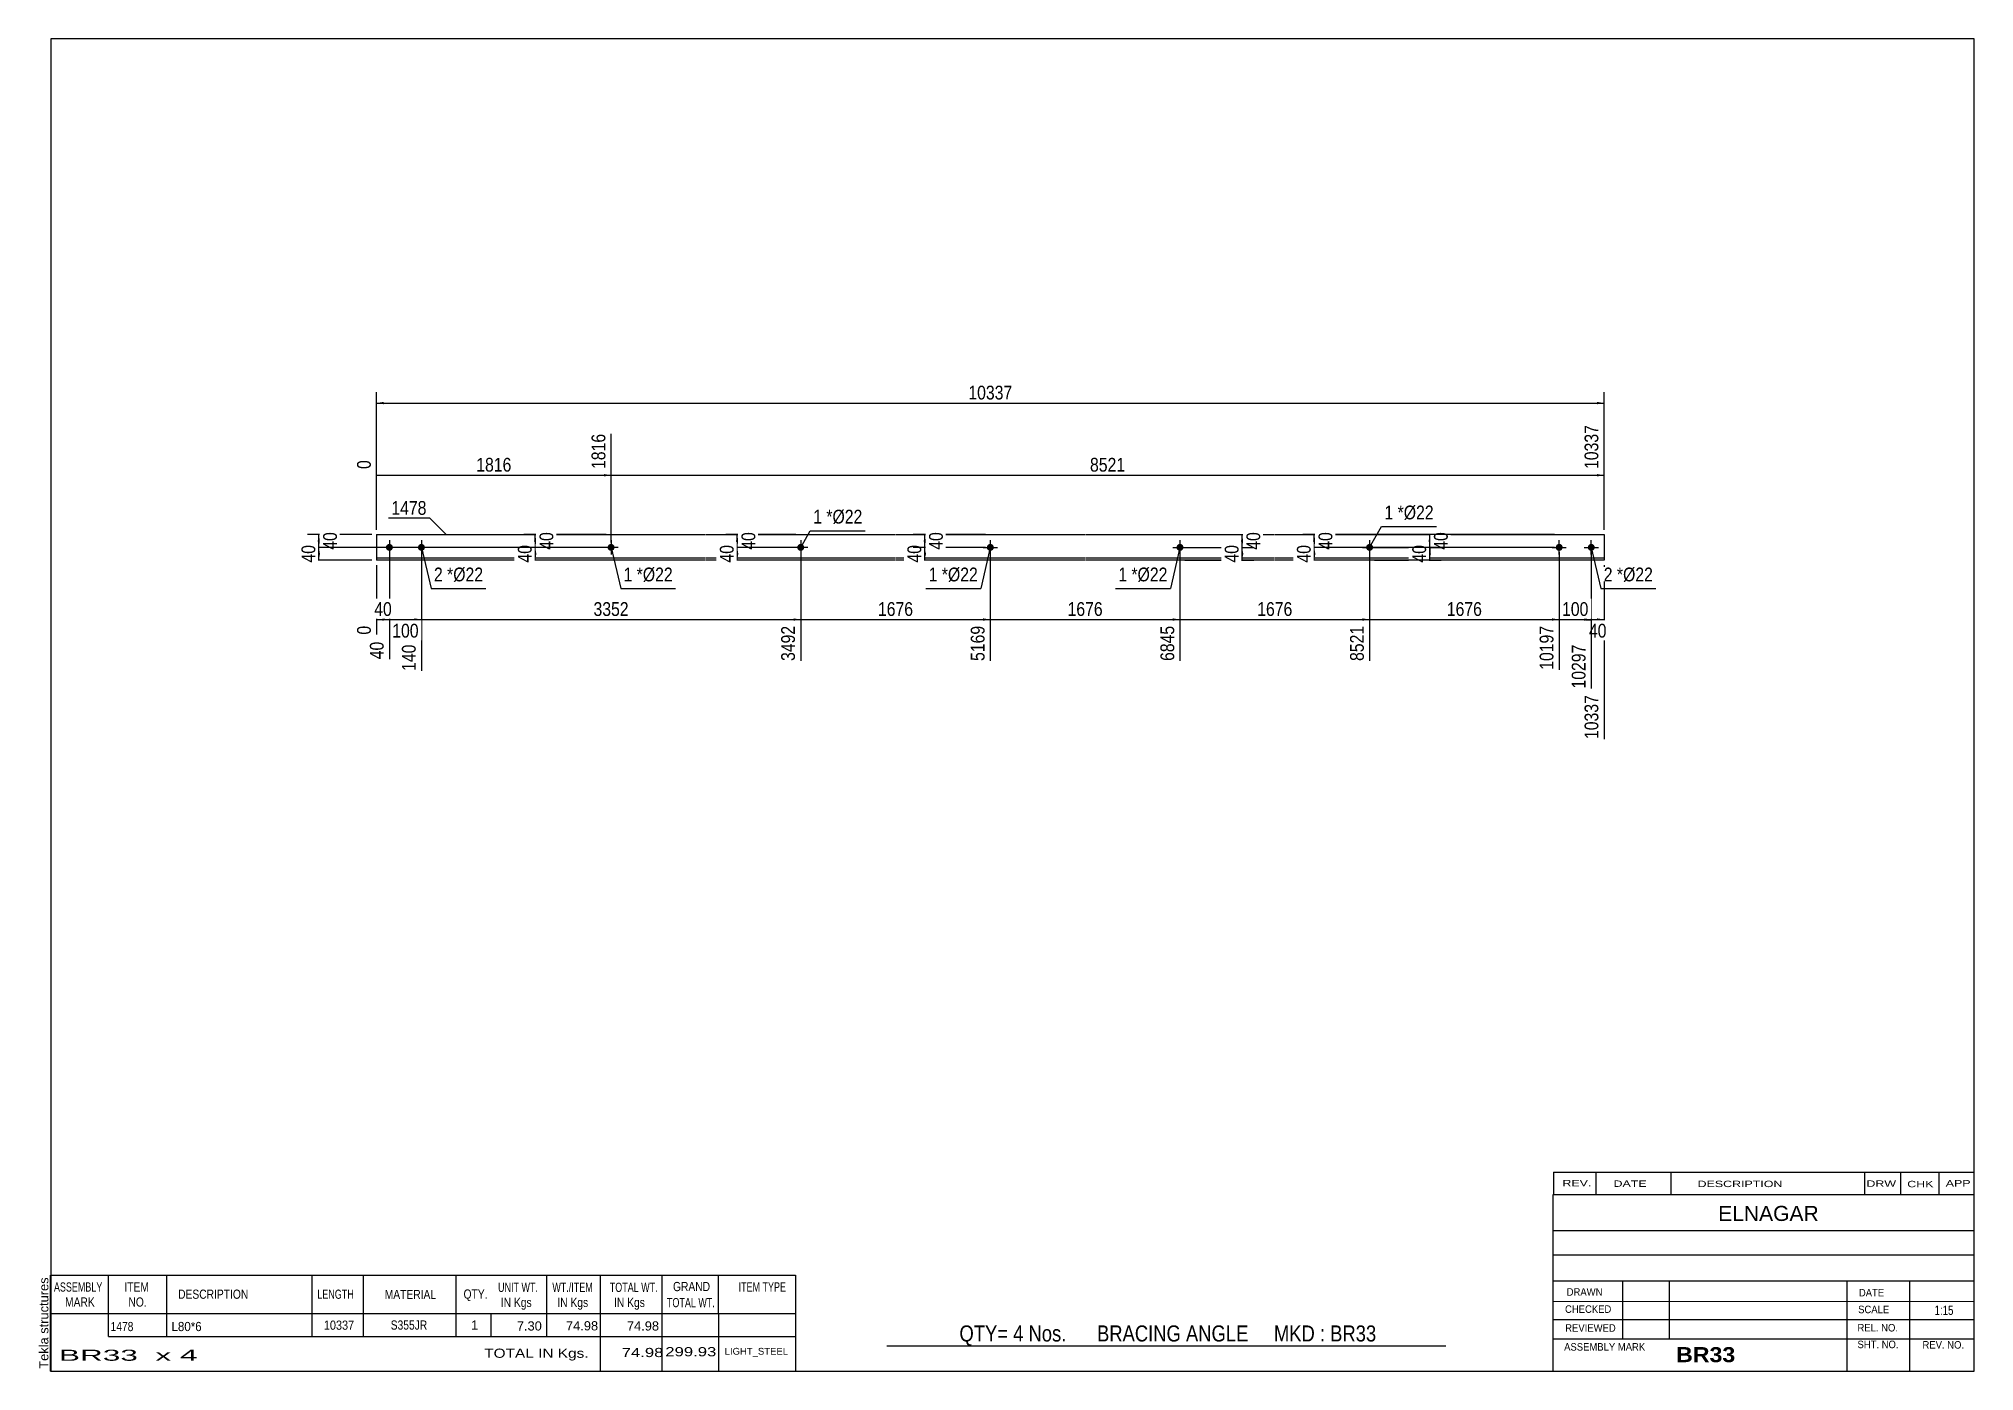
# Model space of a CAD drawing. Header units: millimetres. Extents: x -70 to 332, y -171 to 106.
import ezdxf

# ---------------------------------------------------------------- set-up
doc = ezdxf.new("R2010")
doc.units = ezdxf.units.MM
doc.styles.add('Arial', font='ARIAL.TTF', dxfattribs={"height": 0.2})
doc.styles.add('Arial Bold', font='ARIALBD.TTF', dxfattribs={"height": 0.2})
doc.styles.add('Arial Narrow', font='ARIALN.TTF', dxfattribs={"height": 0.2})

# ---------------------------------------------------------------- blocks, each defined once
blk = doc.blocks.new('Unknown-629094028-1901')
at = {"color": 5, "linetype": 'Continuous'}
for p, q in [((332.25, 105.75), (-67.75, 105.75)), ((-67.75, 105.75), (-67.75, -171.25)), ((332.25, -171.25), (332.25, 105.75)), ((-67.75, -171.25), (332.25, -171.25))]:
    blk.add_line(p, q, dxfattribs=at)
at = {"color": 174, "linetype": 'Continuous', "style": 'Arial'}
blk.add_text('Tekla structures', height=1.9102, rotation=90, dxfattribs=at).set_placement((-68.25, -170.75))
blk = doc.blocks.new('Bolt-629094028-1280 - 1228')
at = {"linetype": 'Continuous'}
blk.add_hatch(color=3, dxfattribs=at).paths.add_polyline_path([(167.07, 0.73, -1), (167.07, -0.73, -1)])
at = {"color": 3, "linetype": 'Continuous'}
for p, q in [((165.6, 0), (168.53, 0)), ((167.07, 1.47), (167.07, -1.47))]:
    blk.add_line(p, q, dxfattribs=at)
blk = doc.blocks.new('Bolt-629094028-1279 - 1228')
at = {"linetype": 'Continuous'}
blk.add_hatch(color=3, dxfattribs=at).paths.add_polyline_path([(206.5, 0.73, -1), (206.5, -0.73, -1)])
at = {"color": 3, "linetype": 'Continuous'}
for p, q in [((205.03, 0), (207.97, 0)), ((206.5, 1.47), (206.5, -1.47))]:
    blk.add_line(p, q, dxfattribs=at)
blk = doc.blocks.new('Part-629094028-1275 - 1228')
at = {"color": 2, "linetype": 'Continuous'}
for p, q in [((0, 2.67), (0, -2.67)), ((0, 2.67), (29, 2.67)), ((29.1, 2.67), (68.43, 2.67)), ((68.53, 2.67), (107.87, 2.67)), ((107.97, 2.67), (147.3, 2.67)), ((147.4, 2.67), (186.73, 2.67)), ((186.83, 2.67), (226.17, 2.67)), ((226.27, 2.67), (255.27, 2.67)), ((255.27, 2.67), (255.27, -2.67)), ((29, -2.27), (0, -2.27)), ((29, -2.67), (0, -2.67)), ((68.43, -2.27), (29.1, -2.27)), ((68.43, -2.67), (29.1, -2.67)), ((107.87, -2.27), (68.53, -2.27)), ((107.87, -2.67), (68.53, -2.67)), ((147.3, -2.27), (107.97, -2.27)), ((147.3, -2.67), (107.97, -2.67)), ((186.73, -2.27), (147.4, -2.27)), ((186.73, -2.67), (147.4, -2.67)), ((226.17, -2.27), (186.83, -2.27)), ((226.17, -2.67), (186.83, -2.67)), ((255.27, -2.27), (226.27, -2.27)), ((255.27, -2.67), (226.27, -2.67))]:
    blk.add_line(p, q, dxfattribs=at)
blk = doc.blocks.new('Bolt-629094028-1276 - 1228')
at = {"linetype": 'Continuous'}
for points in [[(2.67, -0.73, -1), (2.67, 0.73, -1)], [(9.33, -0.73, -1), (9.33, 0.73, -1)]]:
    blk.add_hatch(color=3, dxfattribs=at).paths.add_polyline_path(points)
at = {"color": 3, "linetype": 'Continuous'}
for p, q in [((4.13, 0), (1.2, 0)), ((2.67, 1.47), (2.67, -1.47)), ((10.8, 0), (7.87, 0)), ((9.33, 1.47), (9.33, -1.47))]:
    blk.add_line(p, q, dxfattribs=at)
blk = doc.blocks.new('Bolt-629094028-1277 - 1228')
at = {"linetype": 'Continuous'}
for points in [[(245.93, 0.73, -1), (245.93, -0.73, -1)], [(252.6, 0.73, -1), (252.6, -0.73, -1)]]:
    blk.add_hatch(color=3, dxfattribs=at).paths.add_polyline_path(points)
at = {"color": 3, "linetype": 'Continuous'}
for p, q in [((244.47, 0), (247.4, 0)), ((245.93, -1.47), (245.93, 1.47)), ((251.13, 0), (254.07, 0)), ((252.6, -1.47), (252.6, 1.47))]:
    blk.add_line(p, q, dxfattribs=at)
blk = doc.blocks.new('Bolt-629094028-1278 - 1228')
at = {"linetype": 'Continuous'}
blk.add_hatch(color=3, dxfattribs=at).paths.add_polyline_path([(127.63, 0.73, -1), (127.63, -0.73, -1)])
at = {"color": 3, "linetype": 'Continuous'}
for p, q in [((126.17, 0), (129.1, 0)), ((127.63, 1.47), (127.63, -1.47))]:
    blk.add_line(p, q, dxfattribs=at)
blk = doc.blocks.new('Bolt-629094028-1281 - 1228')
at = {"linetype": 'Continuous'}
blk.add_hatch(color=3, dxfattribs=at).paths.add_polyline_path([(88.2, -0.73, -1), (88.2, 0.73, -1)])
at = {"color": 3, "linetype": 'Continuous'}
for p, q in [((89.67, 0), (86.73, 0)), ((88.2, 1.47), (88.2, -1.47))]:
    blk.add_line(p, q, dxfattribs=at)
blk = doc.blocks.new('Bolt-629094028-1282 - 1228')
at = {"linetype": 'Continuous'}
blk.add_hatch(color=3, dxfattribs=at).paths.add_polyline_path([(48.77, -0.73, -1), (48.77, 0.73, -1)])
at = {"color": 3, "linetype": 'Continuous'}
for p, q in [((50.23, 0), (47.3, 0)), ((48.77, 1.47), (48.77, -1.47))]:
    blk.add_line(p, q, dxfattribs=at)
blk = doc.blocks.new('StraightDimension-629094028-1349 - 1228')
at = {"linetype": 'Continuous'}
for points in [[(74.75, 1.17), (75, 2.67), (75.25, 1.17)], [(75.25, 1.5), (75, 0), (74.75, 1.5)]]:
    blk.add_hatch(color=7, dxfattribs=at).paths.add_polyline_path(points)
at = {"color": 7, "linetype": 'Continuous'}
for p, q in [((87.2, 2.67), (72.6, 2.67)), ((87.2, 0), (72.6, 0)), ((75, 0), (75, 2.67))]:
    blk.add_line(p, q, dxfattribs=at)
at = {"color": 0}
blk.add_wipeout([(79.35, 3.76), (75.15, 3.76), (75.15, -1.09), (79.35, -1.09)], dxfattribs=at)
at = {"color": 3, "style": 'Arial Narrow'}
blk.add_text('40', height=2.863, rotation=90.0002, dxfattribs=at).set_placement((78.75, -0.49))
blk = doc.blocks.new('StraightDimension-629094028-1350 - 1228')
at = {"linetype": 'Continuous'}
for points in [[(74.75, -1.5), (75, 0), (75.25, -1.5)], [(75.25, -1.17), (75, -2.67), (74.75, -1.17)]]:
    blk.add_hatch(color=7, dxfattribs=at).paths.add_polyline_path(points)
at = {"color": 7, "linetype": 'Continuous'}
for p, q in [((87.2, 0), (72.75, 0)), ((75, -2.67), (75, 0)), ((87.2, -2.67), (72.75, -2.67))]:
    blk.add_line(p, q, dxfattribs=at)
at = {"color": 0}
blk.add_wipeout([(74.85, 1.09), (70.65, 1.09), (70.65, -3.76), (74.85, -3.76)], dxfattribs=at)
at = {"color": 3, "style": 'Arial Narrow'}
blk.add_text('40', height=2.863, rotation=90.0002, dxfattribs=at).set_placement((74.25, -3.16))
blk = doc.blocks.new('StraightDimension-629094028-1341 - 1228')
at = {"linetype": 'Continuous'}
for points in [[(32.75, 1.17), (33, 2.67), (33.25, 1.17)], [(33.25, 1.5), (33, 0), (32.75, 1.5)]]:
    blk.add_hatch(color=7, dxfattribs=at).paths.add_polyline_path(points)
at = {"color": 7, "linetype": 'Continuous'}
for p, q in [((47.77, 2.67), (30.6, 2.67)), ((47.77, 0), (30.6, 0)), ((33, 0), (33, 2.67))]:
    blk.add_line(p, q, dxfattribs=at)
at = {"color": 0}
blk.add_wipeout([(37.35, 3.76), (33.15, 3.76), (33.15, -1.09), (37.35, -1.09)], dxfattribs=at)
at = {"color": 3, "style": 'Arial Narrow'}
blk.add_text('40', height=2.863, rotation=90.0002, dxfattribs=at).set_placement((36.75, -0.49))
blk = doc.blocks.new('StraightDimension-629094028-1342 - 1228')
at = {"linetype": 'Continuous'}
for points in [[(32.75, -1.5), (33, 0), (33.25, -1.5)], [(33.25, -1.17), (33, -2.67), (32.75, -1.17)]]:
    blk.add_hatch(color=7, dxfattribs=at).paths.add_polyline_path(points)
at = {"color": 7, "linetype": 'Continuous'}
for p, q in [((47.77, 0), (30.75, 0)), ((33, -2.67), (33, 0)), ((47.77, -2.67), (30.75, -2.67))]:
    blk.add_line(p, q, dxfattribs=at)
at = {"color": 0}
blk.add_wipeout([(32.85, 1.09), (28.65, 1.09), (28.65, -3.76), (32.85, -3.76)], dxfattribs=at)
at = {"color": 3, "style": 'Arial Narrow'}
blk.add_text('40', height=2.863, rotation=90.0002, dxfattribs=at).set_placement((32.25, -3.16))
blk = doc.blocks.new('StraightDimension-629094028-1358 - 1228')
at = {"linetype": 'Continuous'}
for points in [[(113.75, -1.5), (114, 0), (114.25, -1.5)], [(114.25, -1.17), (114, -2.67), (113.75, -1.17)]]:
    blk.add_hatch(color=7, dxfattribs=at).paths.add_polyline_path(points)
at = {"color": 7, "linetype": 'Continuous'}
for p, q in [((126.63, 0), (111.75, 0)), ((114, -2.67), (114, 0)), ((126.63, -2.67), (111.75, -2.67))]:
    blk.add_line(p, q, dxfattribs=at)
at = {"color": 0}
blk.add_wipeout([(113.85, 1.09), (109.65, 1.09), (109.65, -3.76), (113.85, -3.76)], dxfattribs=at)
at = {"color": 3, "style": 'Arial Narrow'}
blk.add_text('40', height=2.863, rotation=90.0002, dxfattribs=at).set_placement((113.25, -3.16))
blk = doc.blocks.new('StraightDimension-629094028-1294 - 1228')
at = {"linetype": 'Continuous'}
blk.add_hatch(color=7, dxfattribs=at).paths.add_polyline_path([(253.77, -14.75), (255.27, -15), (253.77, -15.25)])
at = {"color": 7, "linetype": 'Continuous'}
for p, q in [((252.6, -1), (252.6, -29.34)), ((255.27, -3.67), (255.27, -39.84)), ((252.6, -15), (255.27, -15))]:
    blk.add_line(p, q, dxfattribs=at)
at = {"color": 0}
blk.add_wipeout([(256.36, -19.35), (256.36, -15.15), (251.51, -15.15), (251.51, -19.35)], dxfattribs=at)
at = {"color": 0, "linetype": 'Continuous'}
blk.add_wipeout([(254.67, -30.1), (250.47, -30.1), (250.47, -40.44), (254.67, -40.44)], dxfattribs=at)
at = {"color": 3, "style": 'Arial Narrow'}
blk.add_text('40', height=2.863, dxfattribs=at).set_placement((252.11, -18.75))
at = {"color": 3, "linetype": 'Continuous', "style": 'Arial Narrow'}
blk.add_text('10337', height=2.863, rotation=90.0002, dxfattribs=at).set_placement((254.07, -39.84))
blk = doc.blocks.new('StraightDimension-629094028-1295 - 1228')
at = {"linetype": 'Continuous'}
blk.add_hatch(color=7, dxfattribs=at).paths.add_polyline_path([(251.1, -14.75), (252.6, -15), (251.1, -15.25)])
at = {"color": 7, "linetype": 'Continuous'}
for p, q in [((245.93, -1), (245.93, -25.44)), ((252.6, -1), (252.6, -29.34)), ((245.93, -15), (252.6, -15))]:
    blk.add_line(p, q, dxfattribs=at)
at = {"color": 0}
blk.add_wipeout([(252.61, -14.85), (252.61, -10.65), (245.92, -10.65), (245.92, -14.85)], dxfattribs=at)
at = {"color": 0, "linetype": 'Continuous'}
blk.add_wipeout([(252, -19.6), (247.8, -19.6), (247.8, -29.94), (252, -29.94)], dxfattribs=at)
at = {"color": 3, "style": 'Arial Narrow'}
blk.add_text('100', height=2.863, dxfattribs=at).set_placement((246.52, -14.25))
at = {"color": 3, "linetype": 'Continuous', "style": 'Arial Narrow'}
blk.add_text('10297', height=2.863, rotation=90.0002, dxfattribs=at).set_placement((251.4, -29.34))
blk = doc.blocks.new('StraightDimension-629094028-1296 - 1228')
at = {"linetype": 'Continuous'}
blk.add_hatch(color=7, dxfattribs=at).paths.add_polyline_path([(244.43, -14.75), (245.93, -15), (244.43, -15.25)])
at = {"color": 7, "linetype": 'Continuous'}
for p, q in [((206.5, -1), (206.5, -23.61)), ((245.93, -1), (245.93, -25.44)), ((206.5, -15), (245.93, -15))]:
    blk.add_line(p, q, dxfattribs=at)
at = {"color": 0}
blk.add_wipeout([(230.47, -14.85), (230.47, -10.65), (221.96, -10.65), (221.96, -14.85)], dxfattribs=at)
at = {"color": 0, "linetype": 'Continuous'}
blk.add_wipeout([(245.33, -15.7), (241.13, -15.7), (241.13, -26.04), (245.33, -26.04)], dxfattribs=at)
at = {"color": 3, "style": 'Arial Narrow'}
blk.add_text('1676', height=2.863, dxfattribs=at).set_placement((222.56, -14.25))
at = {"color": 3, "linetype": 'Continuous', "style": 'Arial Narrow'}
blk.add_text('10197', height=2.863, rotation=90.0002, dxfattribs=at).set_placement((244.73, -25.44))
blk = doc.blocks.new('StraightDimension-629094028-1297 - 1228')
at = {"linetype": 'Continuous'}
blk.add_hatch(color=7, dxfattribs=at).paths.add_polyline_path([(205, -14.75), (206.5, -15), (205, -15.25)])
at = {"color": 7, "linetype": 'Continuous'}
for p, q in [((167.07, -1), (167.07, -23.61)), ((206.5, -1), (206.5, -23.61)), ((167.07, -15), (206.5, -15))]:
    blk.add_line(p, q, dxfattribs=at)
at = {"color": 0}
blk.add_wipeout([(191.04, -14.85), (191.04, -10.65), (182.53, -10.65), (182.53, -14.85)], dxfattribs=at)
at = {"color": 0, "linetype": 'Continuous'}
blk.add_wipeout([(205.9, -15.7), (201.7, -15.7), (201.7, -24.21), (205.9, -24.21)], dxfattribs=at)
at = {"color": 3, "style": 'Arial Narrow'}
blk.add_text('1676', height=2.863, dxfattribs=at).set_placement((183.13, -14.25))
at = {"color": 3, "linetype": 'Continuous', "style": 'Arial Narrow'}
blk.add_text('8521', height=2.863, rotation=90.0002, dxfattribs=at).set_placement((205.3, -23.61))
blk = doc.blocks.new('StraightDimension-629094028-1298 - 1228')
at = {"linetype": 'Continuous'}
blk.add_hatch(color=7, dxfattribs=at).paths.add_polyline_path([(165.57, -14.75), (167.07, -15), (165.57, -15.25)])
at = {"color": 7, "linetype": 'Continuous'}
for p, q in [((127.63, -1), (127.63, -23.61)), ((167.07, -1), (167.07, -23.61)), ((127.63, -15), (167.07, -15))]:
    blk.add_line(p, q, dxfattribs=at)
at = {"color": 0}
blk.add_wipeout([(151.61, -14.85), (151.61, -10.65), (143.09, -10.65), (143.09, -14.85)], dxfattribs=at)
at = {"color": 0, "linetype": 'Continuous'}
blk.add_wipeout([(166.47, -15.7), (162.27, -15.7), (162.27, -24.21), (166.47, -24.21)], dxfattribs=at)
at = {"color": 3, "style": 'Arial Narrow'}
blk.add_text('1676', height=2.863, dxfattribs=at).set_placement((143.69, -14.25))
at = {"color": 3, "linetype": 'Continuous', "style": 'Arial Narrow'}
blk.add_text('6845', height=2.863, rotation=90.0002, dxfattribs=at).set_placement((165.87, -23.61))
blk = doc.blocks.new('StraightDimension-629094028-1299 - 1228')
at = {"linetype": 'Continuous'}
blk.add_hatch(color=7, dxfattribs=at).paths.add_polyline_path([(126.13, -14.75), (127.63, -15), (126.13, -15.25)])
at = {"color": 7, "linetype": 'Continuous'}
for p, q in [((88.2, -1), (88.2, -23.61)), ((127.63, -1), (127.63, -23.61)), ((88.2, -15), (127.63, -15))]:
    blk.add_line(p, q, dxfattribs=at)
at = {"color": 0}
blk.add_wipeout([(112.17, -14.85), (112.17, -10.65), (103.66, -10.65), (103.66, -14.85)], dxfattribs=at)
at = {"color": 0, "linetype": 'Continuous'}
blk.add_wipeout([(127.03, -15.7), (122.83, -15.7), (122.83, -24.21), (127.03, -24.21)], dxfattribs=at)
at = {"color": 3, "style": 'Arial Narrow'}
blk.add_text('1676', height=2.863, dxfattribs=at).set_placement((104.26, -14.25))
at = {"color": 3, "linetype": 'Continuous', "style": 'Arial Narrow'}
blk.add_text('5169', height=2.863, rotation=90.0002, dxfattribs=at).set_placement((126.43, -23.61))
blk = doc.blocks.new('StraightDimension-629094028-1300 - 1228')
at = {"linetype": 'Continuous'}
blk.add_hatch(color=7, dxfattribs=at).paths.add_polyline_path([(86.7, -14.75), (88.2, -15), (86.7, -15.25)])
at = {"color": 7, "linetype": 'Continuous'}
for p, q in [((9.33, -1), (9.33, -25.68)), ((88.2, -1), (88.2, -23.61)), ((9.33, -15), (88.2, -15))]:
    blk.add_line(p, q, dxfattribs=at)
at = {"color": 0}
blk.add_wipeout([(53.02, -14.85), (53.02, -10.65), (44.51, -10.65), (44.51, -14.85)], dxfattribs=at)
at = {"color": 0, "linetype": 'Continuous'}
blk.add_wipeout([(87.6, -15.7), (83.4, -15.7), (83.4, -24.21), (87.6, -24.21)], dxfattribs=at)
at = {"color": 3, "style": 'Arial Narrow'}
blk.add_text('3352', height=2.863, dxfattribs=at).set_placement((45.11, -14.25))
at = {"color": 3, "linetype": 'Continuous', "style": 'Arial Narrow'}
blk.add_text('3492', height=2.863, rotation=90.0002, dxfattribs=at).set_placement((87, -23.61))
blk = doc.blocks.new('StraightDimension-629094028-1365 - 1228')
at = {"linetype": 'Continuous'}
for points in [[(179.75, 1.17), (180, 2.67), (180.25, 1.17)], [(180.25, 1.5), (180, 0), (179.75, 1.5)]]:
    blk.add_hatch(color=7, dxfattribs=at).paths.add_polyline_path(points)
at = {"color": 7, "linetype": 'Continuous'}
for p, q in [((168.07, 2.67), (182.25, 2.67)), ((168.07, 0), (182.25, 0)), ((180, 0), (180, 2.67))]:
    blk.add_line(p, q, dxfattribs=at)
at = {"color": 0}
blk.add_wipeout([(184.35, 3.76), (180.15, 3.76), (180.15, -1.09), (184.35, -1.09)], dxfattribs=at)
at = {"color": 3, "style": 'Arial Narrow'}
blk.add_text('40', height=2.863, rotation=90.0002, dxfattribs=at).set_placement((183.75, -0.49))
blk = doc.blocks.new('StraightDimension-629094028-1301 - 1228')
at = {"linetype": 'Continuous'}
blk.add_hatch(color=7, dxfattribs=at).paths.add_polyline_path([(7.83, -14.75), (9.33, -15), (7.83, -15.25)])
at = {"color": 7, "linetype": 'Continuous'}
for p, q in [((2.67, -1), (2.67, -23.26)), ((9.33, -1), (9.33, -25.68)), ((2.67, -15), (9.33, -15))]:
    blk.add_line(p, q, dxfattribs=at)
at = {"color": 0}
blk.add_wipeout([(9.34, -19.35), (9.34, -15.15), (2.66, -15.15), (2.66, -19.35)], dxfattribs=at)
at = {"color": 0, "linetype": 'Continuous'}
blk.add_wipeout([(8.73, -19.6), (4.53, -19.6), (4.53, -26.28), (8.73, -26.28)], dxfattribs=at)
at = {"color": 3, "style": 'Arial Narrow'}
blk.add_text('100', height=2.863, dxfattribs=at).set_placement((3.26, -18.75))
at = {"color": 3, "linetype": 'Continuous', "style": 'Arial Narrow'}
blk.add_text('140', height=2.863, rotation=90.0002, dxfattribs=at).set_placement((8.13, -25.68))
blk = doc.blocks.new('StraightDimension-629094028-1366 - 1228')
at = {"linetype": 'Continuous'}
for points in [[(179.75, -1.5), (180, 0), (180.25, -1.5)], [(180.25, -1.17), (180, -2.67), (179.75, -1.17)]]:
    blk.add_hatch(color=7, dxfattribs=at).paths.add_polyline_path(points)
at = {"color": 7, "linetype": 'Continuous'}
for p, q in [((168.07, 0), (182.4, 0)), ((180, -2.67), (180, 0)), ((168.07, -2.67), (182.4, -2.67))]:
    blk.add_line(p, q, dxfattribs=at)
at = {"color": 0}
blk.add_wipeout([(179.85, 1.09), (175.65, 1.09), (175.65, -3.76), (179.85, -3.76)], dxfattribs=at)
at = {"color": 3, "style": 'Arial Narrow'}
blk.add_text('40', height=2.863, rotation=90.0002, dxfattribs=at).set_placement((179.25, -3.16))
blk = doc.blocks.new('StraightDimension-629094028-1302 - 1228')
at = {"linetype": 'Continuous'}
blk.add_hatch(color=7, dxfattribs=at).paths.add_polyline_path([(1.17, -14.75), (2.67, -15), (1.17, -15.25)])
at = {"color": 7, "linetype": 'Continuous'}
for p, q in [((0, -3.67), (0, -18.13)), ((2.67, -1), (2.67, -23.26)), ((0, -15), (2.67, -15))]:
    blk.add_line(p, q, dxfattribs=at)
at = {"color": 0}
blk.add_wipeout([(3.76, -14.85), (3.76, -10.65), (-1.09, -10.65), (-1.09, -14.85)], dxfattribs=at)
at = {"color": 0, "linetype": 'Continuous'}
blk.add_wipeout([(2.07, -19), (-2.13, -19), (-2.13, -23.86), (2.07, -23.86)], dxfattribs=at)
blk.add_wipeout([(-0.6, -15.7), (-4.8, -15.7), (-4.8, -18.73), (-0.6, -18.73)], dxfattribs=at)
at = {"color": 3, "style": 'Arial Narrow'}
blk.add_text('40', height=2.863, dxfattribs=at).set_placement((-0.49, -14.25))
at = {"color": 3, "linetype": 'Continuous', "style": 'Arial Narrow'}
for s, height, p in [('0', 2.86, (-1.2, -18.13)), ('40', 2.863, (1.47, -23.26))]:
    blk.add_text(s, height=height, rotation=90.0002, dxfattribs=at).set_placement(p)
blk = doc.blocks.new('StraightDimension-629094028-1331 - 1228')
at = {"linetype": 'Continuous'}
blk.add_hatch(color=7, dxfattribs=at).paths.add_polyline_path([(253.77, 15.25), (255.27, 15), (253.77, 14.75)])
at = {"color": 7, "linetype": 'Continuous'}
for p, q in [((255.27, 3.67), (255.27, 25.44)), ((48.77, 1), (48.77, 23.61)), ((48.77, 15), (255.27, 15))]:
    blk.add_line(p, q, dxfattribs=at)
at = {"color": 0, "linetype": 'Continuous'}
blk.add_wipeout([(254.67, 26.04), (250.47, 26.04), (250.47, 15.7), (254.67, 15.7)], dxfattribs=at)
at = {"color": 0}
blk.add_wipeout([(156.27, 15.15), (156.27, 19.35), (147.76, 19.35), (147.76, 15.15)], dxfattribs=at)
at = {"color": 3, "linetype": 'Continuous', "style": 'Arial Narrow'}
blk.add_text('10337', height=2.863, rotation=90.0002, dxfattribs=at).set_placement((254.07, 16.3))
at = {"color": 3, "style": 'Arial Narrow'}
blk.add_text('8521', height=2.863, dxfattribs=at).set_placement((148.36, 15.75))
blk = doc.blocks.new('StraightDimension-629094028-1332 - 1228')
at = {"linetype": 'Continuous'}
blk.add_hatch(color=7, dxfattribs=at).paths.add_polyline_path([(47.27, 15.25), (48.77, 15), (47.27, 14.75)])
at = {"color": 7, "linetype": 'Continuous'}
for p, q in [((48.77, 1), (48.77, 23.61)), ((0, 3.67), (0, 18.13)), ((0, 15), (48.77, 15))]:
    blk.add_line(p, q, dxfattribs=at)
at = {"color": 0, "linetype": 'Continuous'}
for points in [[(48.17, 24.21), (43.97, 24.21), (43.97, 15.7), (48.17, 15.7)], [(-0.6, 18.73), (-4.8, 18.73), (-4.8, 15.7), (-0.6, 15.7)]]:
    blk.add_wipeout(points, dxfattribs=at)
at = {"color": 0}
blk.add_wipeout([(28.64, 15.15), (28.64, 19.35), (20.13, 19.35), (20.13, 15.15)], dxfattribs=at)
at = {"color": 3, "linetype": 'Continuous', "style": 'Arial Narrow'}
for s, height, p in [('1816', 2.863, (47.57, 16.3)), ('0', 2.86, (-1.2, 16.3))]:
    blk.add_text(s, height=height, rotation=90.0002, dxfattribs=at).set_placement(p)
at = {"color": 3, "style": 'Arial Narrow'}
blk.add_text('1816', height=2.863, dxfattribs=at).set_placement((20.73, 15.75))
blk = doc.blocks.new('StraightDimension-629094028-1357 - 1228')
at = {"linetype": 'Continuous'}
for points in [[(113.75, 1.17), (114, 2.67), (114.25, 1.17)], [(114.25, 1.5), (114, 0), (113.75, 1.5)]]:
    blk.add_hatch(color=7, dxfattribs=at).paths.add_polyline_path(points)
at = {"color": 7, "linetype": 'Continuous'}
for p, q in [((126.63, 2.67), (111.6, 2.67)), ((126.63, 0), (111.6, 0)), ((114, 0), (114, 2.67))]:
    blk.add_line(p, q, dxfattribs=at)
at = {"color": 0}
blk.add_wipeout([(118.35, 3.76), (114.15, 3.76), (114.15, -1.09), (118.35, -1.09)], dxfattribs=at)
at = {"color": 3, "style": 'Arial Narrow'}
blk.add_text('40', height=2.863, rotation=90.0002, dxfattribs=at).set_placement((117.75, -0.49))
blk = doc.blocks.new('StraightDimension-629094028-1373 - 1228')
at = {"linetype": 'Continuous'}
for points in [[(218.75, 1.17), (219, 2.67), (219.25, 1.17)], [(219.25, 1.5), (219, 0), (218.75, 1.5)]]:
    blk.add_hatch(color=7, dxfattribs=at).paths.add_polyline_path(points)
at = {"color": 7, "linetype": 'Continuous'}
for p, q in [((207.5, 2.67), (221.25, 2.67)), ((207.5, 0), (221.25, 0)), ((219, 0), (219, 2.67))]:
    blk.add_line(p, q, dxfattribs=at)
at = {"color": 0}
blk.add_wipeout([(223.35, 3.76), (219.15, 3.76), (219.15, -1.09), (223.35, -1.09)], dxfattribs=at)
at = {"color": 3, "style": 'Arial Narrow'}
blk.add_text('40', height=2.863, rotation=90.0002, dxfattribs=at).set_placement((222.75, -0.49))
blk = doc.blocks.new('StraightDimension-629094028-1374 - 1228')
at = {"linetype": 'Continuous'}
for points in [[(218.75, -1.5), (219, 0), (219.25, -1.5)], [(219.25, -1.17), (219, -2.67), (218.75, -1.17)]]:
    blk.add_hatch(color=7, dxfattribs=at).paths.add_polyline_path(points)
at = {"color": 7, "linetype": 'Continuous'}
for p, q in [((207.5, 0), (221.4, 0)), ((219, -2.67), (219, 0)), ((207.5, -2.67), (221.4, -2.67))]:
    blk.add_line(p, q, dxfattribs=at)
at = {"color": 0}
blk.add_wipeout([(218.85, 1.09), (214.65, 1.09), (214.65, -3.76), (218.85, -3.76)], dxfattribs=at)
at = {"color": 3, "style": 'Arial Narrow'}
blk.add_text('40', height=2.863, rotation=90.0002, dxfattribs=at).set_placement((218.25, -3.16))
blk = doc.blocks.new('StraightDimension-629094028-1381 - 1228')
at = {"linetype": 'Continuous'}
for points in [[(194.75, 1.17), (195, 2.67), (195.25, 1.17)], [(195.25, 1.5), (195, 0), (194.75, 1.5)]]:
    blk.add_hatch(color=7, dxfattribs=at).paths.add_polyline_path(points)
at = {"color": 7, "linetype": 'Continuous'}
for p, q in [((244.93, 2.67), (192.6, 2.67)), ((244.93, 0), (192.6, 0)), ((195, 0), (195, 2.67))]:
    blk.add_line(p, q, dxfattribs=at)
at = {"color": 0}
blk.add_wipeout([(199.35, 3.76), (195.15, 3.76), (195.15, -1.09), (199.35, -1.09)], dxfattribs=at)
at = {"color": 3, "style": 'Arial Narrow'}
blk.add_text('40', height=2.863, rotation=90.0002, dxfattribs=at).set_placement((198.75, -0.49))
blk = doc.blocks.new('StraightDimension-629094028-1382 - 1228')
at = {"linetype": 'Continuous'}
for points in [[(194.75, -1.5), (195, 0), (195.25, -1.5)], [(195.25, -1.17), (195, -2.67), (194.75, -1.17)]]:
    blk.add_hatch(color=7, dxfattribs=at).paths.add_polyline_path(points)
at = {"color": 7, "linetype": 'Continuous'}
for p, q in [((244.93, 0), (192.75, 0)), ((195, -2.67), (195, 0)), ((244.93, -2.67), (192.75, -2.67))]:
    blk.add_line(p, q, dxfattribs=at)
at = {"color": 0}
blk.add_wipeout([(194.85, 1.09), (190.65, 1.09), (190.65, -3.76), (194.85, -3.76)], dxfattribs=at)
at = {"color": 3, "style": 'Arial Narrow'}
blk.add_text('40', height=2.863, rotation=90.0002, dxfattribs=at).set_placement((194.25, -3.16))
blk = doc.blocks.new('StraightDimension-629094028-1389 - 1228')
at = {"linetype": 'Continuous'}
for points in [[(-12.25, 1.17), (-12, 2.67), (-11.75, 1.17)], [(-11.75, 1.5), (-12, 0), (-12.25, 1.5)]]:
    blk.add_hatch(color=7, dxfattribs=at).paths.add_polyline_path(points)
at = {"color": 7, "linetype": 'Continuous'}
for p, q in [((-1, 2.67), (-14.4, 2.67)), ((47.77, 0), (-14.4, 0)), ((-12, 0), (-12, 2.67))]:
    blk.add_line(p, q, dxfattribs=at)
at = {"color": 0}
blk.add_wipeout([(-7.65, 3.76), (-11.85, 3.76), (-11.85, -1.09), (-7.65, -1.09)], dxfattribs=at)
at = {"color": 3, "style": 'Arial Narrow'}
blk.add_text('40', height=2.863, rotation=90.0002, dxfattribs=at).set_placement((-8.25, -0.49))
blk = doc.blocks.new('StraightDimension-629094028-1390 - 1228')
at = {"linetype": 'Continuous'}
for points in [[(-12.25, -1.5), (-12, 0), (-11.75, -1.5)], [(-11.75, -1.17), (-12, -2.67), (-12.25, -1.17)]]:
    blk.add_hatch(color=7, dxfattribs=at).paths.add_polyline_path(points)
at = {"color": 7, "linetype": 'Continuous'}
for p, q in [((47.77, 0), (-14.25, 0)), ((-12, -2.67), (-12, 0)), ((-1, -2.67), (-14.25, -2.67))]:
    blk.add_line(p, q, dxfattribs=at)
at = {"color": 0}
blk.add_wipeout([(-12.15, 1.09), (-16.35, 1.09), (-16.35, -3.76), (-12.15, -3.76)], dxfattribs=at)
at = {"color": 3, "style": 'Arial Narrow'}
blk.add_text('40', height=2.863, rotation=90.0002, dxfattribs=at).set_placement((-12.75, -3.16))
blk = doc.blocks.new('StraightDimension-629094028-1399 - 1228')
at = {"linetype": 'Continuous'}
for points in [[(1.5, 29.75), (0, 30), (1.5, 30.25)], [(253.77, 30.25), (255.27, 30), (253.77, 29.75)]]:
    blk.add_hatch(color=7, dxfattribs=at).paths.add_polyline_path(points)
at = {"color": 7, "linetype": 'Continuous'}
for p, q in [((0, 3.67), (0, 32.25)), ((255.27, 3.67), (255.27, 32.25)), ((0, 30), (255.27, 30))]:
    blk.add_line(p, q, dxfattribs=at)
at = {"color": 0}
blk.add_wipeout([(132.8, 30.15), (132.8, 34.35), (122.46, 34.35), (122.46, 30.15)], dxfattribs=at)
at = {"color": 3, "style": 'Arial Narrow'}
blk.add_text('10337', height=2.863, dxfattribs=at).set_placement((123.06, 30.75))
blk = doc.blocks.new('CBS_REVISION-629094028-1941')
at = {"color": 7, "linetype": 'Continuous'}
for p, q in [((244.74, -129.87), (332.24, -129.87)), ((244.74, -129.87), (244.74, -134.5)), ((253.54, -129.87), (253.54, -134.5)), ((269.13, -129.87), (269.13, -134.44)), ((309.39, -129.87), (309.39, -134.5)), ((316.93, -129.87), (316.93, -134.5)), ((324.88, -129.87), (324.88, -134.5)), ((244.74, -134.5), (332.24, -134.5))]:
    blk.add_line(p, q, dxfattribs=at)
at = {"color": 7, "style": 'Arial Narrow', "width": 1.7}
for s, height, p in [('REV.', 1.326, (246.6, -132.82)), ('DATE', 1.326, (257.23, -132.94)), ('DESCRIPTION', 1.3257, (274.71, -132.99)), ('DRW', 1.326, (309.82, -132.93)), ('CHK', 1.326, (318.31, -133.02)), ('APP', 1.326, (326.31, -132.87))]:
    blk.add_text(s, height=height, dxfattribs=at).set_placement(p)
blk = doc.blocks.new('CBS_BOM-629094028-1938')
at = {"color": 7, "linetype": 'Continuous'}
for p, q in [((-67.78, -159.28), (-67.78, -151.28)), ((-67.78, -151.28), (87.14, -151.28)), ((-55.78, -159.28), (-55.78, -151.28)), ((-43.59, -159.28), (-43.59, -151.28)), ((-13.43, -159.28), (-13.43, -151.28)), ((-2.75, -159.28), (-2.75, -151.28)), ((16.57, -159.28), (16.57, -151.28)), ((35.37, -159.28), (35.37, -151.28)), ((46.58, -159.28), (46.58, -151.28)), ((59.37, -159.28), (59.37, -151.28)), ((71.12, -159.28), (71.12, -151.28)), ((87.14, -151.29), (87.14, -159.27)), ((-67.78, -159.28), (87.14, -159.28)), ((-67.78, -164.08), (-67.78, -159.28)), ((-55.78, -164.08), (-55.78, -159.28)), ((-43.59, -164.08), (-43.59, -159.28)), ((-13.43, -164.08), (-13.43, -159.28)), ((-2.75, -164.08), (-2.75, -159.28)), ((16.57, -164.08), (16.57, -159.28)), ((23.83, -164.08), (23.83, -159.28)), ((35.37, -164.08), (35.37, -159.28)), ((46.58, -164.08), (46.58, -159.28)), ((59.37, -164.08), (59.37, -159.28)), ((71.14, -164.08), (71.14, -159.28)), ((87.14, -159.28), (87.14, -164.08)), ((-67.78, -171.28), (-67.78, -164.1)), ((-55.78, -164.08), (87.14, -164.08)), ((46.58, -171.28), (46.58, -164.1)), ((59.37, -171.28), (59.37, -164.1)), ((71.18, -171.28), (71.18, -164.1)), ((87.14, -164.08), (87.14, -171.28)), ((-67.78, -171.28), (87.14, -171.28))]:
    blk.add_line(p, q, dxfattribs=at)
at = {"color": 3, "linetype": 'Continuous', "style": 'Arial'}
for s, height, width, p in [('ASSEMBLY', 1.91, 0.7, (-67.1, -154.71)), ('ITEM', 1.91, 0.8, (-52.45, -154.71)), ('UNIT WT.', 1.91, 0.7, (25.26, -154.78)), ('WT./ITEM', 1.91, 0.7, (36.55, -154.78)), ('TOTAL WT.', 1.91, 0.7, (48.49, -154.78)), ('GRAND', 1.91, 0.8, (61.64, -154.62)), ('ITEM TYPE', 1.91, 0.7, (75.28, -154.7)), ('MARK', 1.91, 0.8, (-64.78, -157.84)), ('NO.', 1.91, 0.8, (-51.6, -157.84)), ('DESCRIPTION', 1.9102, 0.8, (-41.27, -156.21)), ('LENGTH', 1.91, 0.7, (-12.32, -156.21)), ('MATERIAL', 1.91, 0.8, (1.7, -156.26)), ('QTY.', 1.91, 0.8, (18.09, -156.18)), ('IN Kgs', 1.91, 0.8, (25.84, -157.92)), ('IN Kgs', 1.91, 0.8, (37.59, -157.92)), ('IN Kgs', 1.91, 0.8, (49.38, -157.92)), ('TOTAL WT.', 1.91, 0.7, (60.38, -157.96))]:
    blk.add_text(s, height=height, dxfattribs=dict(at, width=width)).set_placement(p)
at = {"color": 7, "linetype": 'Continuous', "style": 'Arial'}
for s, width, p in [('1478', 0.8, (-55.32, -162.93)), ('L80*6', 0.9, (-42.65, -162.93)), ('10337', 0.85, (-10.97, -162.65)), ('S355JR', 0.8, (2.94, -162.62))]:
    blk.add_text(s, height=1.91, dxfattribs=dict(at, width=width)).set_placement(p)
for s, p in [('1', (19.66, -162.62)), ('7.30', (29.17, -162.81)), ('74.98', (39.39, -162.78)), ('74.98', (52.06, -162.81))]:
    blk.add_text(s, height=1.91, dxfattribs=at).set_placement(p)
at = {"color": 6, "linetype": 'Continuous', "style": 'Arial'}
for s, height, width, p in [('BR33  x 4', 2.292, 2.05, (-66.06, -169.09)), ('TOTAL IN Kgs.', 1.9102, 1.2, (22.38, -168.48)), ('74.98', 1.91, 1.3, (50.97, -168.33)), ('299.93', 1.91, 1.3, (60.04, -168.17))]:
    blk.add_text(s, height=height, dxfattribs=dict(at, width=width)).set_placement(p)
blk.add_text('LIGHT_STEEL', height=1.4135, dxfattribs=at).set_placement((72.39, -167.83))
blk = doc.blocks.new('CBS_CALLOFF-629094028-1939')
at = {"color": 7, "linetype": 'Continuous'}
blk.add_line((106.13, -165.98), (222.36, -166), dxfattribs=at)
at = {"color": 3, "linetype": 'Continuous', "style": 'Arial Narrow'}
blk.add_text('QTY= 4 Nos.      BRACING ANGLE     MKD : BR33', height=3.3405, dxfattribs=at).set_placement((121.21, -165.09))
blk = doc.blocks.new('CBS_NAME_BLOG-629094028-1940')
at = {"color": 7, "linetype": 'Continuous'}
for p, q in [((244.66, -134.5), (332.18, -134.5)), ((244.66, -171.21), (244.66, -134.5)), ((244.66, -142.04), (332.18, -142.04)), ((244.73, -147.09), (332.25, -147.09)), ((244.66, -152.46), (332.18, -152.46)), ((259.18, -164.57), (259.18, -152.47)), ((268.87, -164.54), (268.87, -152.47)), ((305.78, -171.21), (305.78, -152.48)), ((318.83, -171.21), (318.83, -152.47)), ((244.67, -156.76), (332.25, -156.74)), ((244.66, -160.51), (332.18, -160.51)), ((244.66, -164.55), (332.18, -164.55)), ((244.66, -171.25), (332.25, -171.25))]:
    blk.add_line(p, q, dxfattribs=at)
at = {"color": 3, "linetype": 'Continuous', "style": 'Arial'}
blk.add_text('ELNAGAR', height=3.133, dxfattribs=at).set_placement((278.98, -140.03))
at = {"color": 3, "linetype": 'Continuous'}
for s, height, style, width, p in [('DRAWN', 1.566, 'Arial', 0.9, (247.49, -155.57)), ('DATE', 1.566, 'Arial', 0.9, (308.25, -155.73)), ('CHECKED', 1.566, 'Arial', 0.9, (247.14, -159.14)), ('SCALE', 1.566, 'Arial', 0.9, (308.1, -159.21)), ('1:15', 1.957, 'Arial Narrow', 0.9, (323.99, -159.57)), ('REVIEWED', 1.566, 'Arial', 0.9, (247.18, -163.06)), ('SHT. NO.', 1.566, 'Arial', 0.9, (307.96, -166.48)), ('REL. NO.', 1.566, 'Arial', 0.9, (307.96, -163.01)), ('REV. NO.', 1.566, 'Arial', 0.9, (321.48, -166.57)), ('ASSEMBLY MARK', 1.5663, 'Arial', 0.9, (246.96, -166.99)), ('BR33', 3.131, 'Arial Bold', 1.1, (270.24, -169.39))]:
    blk.add_text(s, height=height, dxfattribs=dict(at, style=style, width=width)).set_placement(p)
blk = doc.blocks.new('Mark-629094028-1408 - 1228')
at = {"color": 0}
blk.add_wipeout([(211.43, 5.83), (211.43, 8.83), (209.6, 8.83), (209.6, 5.83)], dxfattribs=at)
blk.add_wipeout([(211.43, 5.83), (211.43, 8.83), (209.6, 8.83), (209.6, 5.83)], dxfattribs=at)
at = {"color": 7, "linetype": 'Continuous'}
blk.add_line((206.5, 0), (209, 4.33), dxfattribs=at)
at = {"color": 0}
blk.add_wipeout([(213.61, 5.83), (213.61, 8.83), (212.33, 8.83), (212.33, 5.83)], dxfattribs=at)
blk.add_wipeout([(213.61, 5.83), (213.61, 8.83), (212.33, 8.83), (212.33, 5.83)], dxfattribs=at)
at = {"color": 3, "style": 'Arial Narrow'}
blk.add_text('1', height=2.86, dxfattribs=at).set_placement((209.6, 5.83))
at = {"color": 0}
blk.add_wipeout([(219.82, 5.83), (219.82, 8.83), (213.61, 8.83), (213.61, 5.83)], dxfattribs=at)
blk.add_wipeout([(219.82, 5.83), (219.82, 8.83), (213.61, 8.83), (213.61, 5.83)], dxfattribs=at)
at = {"color": 7, "linetype": 'Continuous'}
blk.add_line((209, 4.33), (220.42, 4.33), dxfattribs=at)
at = {"color": 3, "style": 'Arial Narrow'}
for s, height, p in [('*', 2.86, (212.33, 5.83)), ('Ø22', 2.863, (213.61, 5.83))]:
    blk.add_text(s, height=height, dxfattribs=at).set_placement(p)
blk = doc.blocks.new('Mark-629094028-1409 - 1228')
at = {"color": 0}
blk.add_wipeout([(156.08, -7.06), (156.08, -4.06), (154.25, -4.06), (154.25, -7.06)], dxfattribs=at)
blk.add_wipeout([(156.08, -7.06), (156.08, -4.06), (154.25, -4.06), (154.25, -7.06)], dxfattribs=at)
blk.add_wipeout([(158.25, -7.06), (158.25, -4.06), (156.98, -4.06), (156.98, -7.06)], dxfattribs=at)
blk.add_wipeout([(158.25, -7.06), (158.25, -4.06), (156.98, -4.06), (156.98, -7.06)], dxfattribs=at)
at = {"color": 3, "style": 'Arial Narrow'}
blk.add_text('1', height=2.86, dxfattribs=at).set_placement((154.25, -7.06))
at = {"color": 0}
blk.add_wipeout([(164.47, -7.06), (164.47, -4.06), (158.25, -4.06), (158.25, -7.06)], dxfattribs=at)
blk.add_wipeout([(164.47, -7.06), (164.47, -4.06), (158.25, -4.06), (158.25, -7.06)], dxfattribs=at)
at = {"color": 7, "linetype": 'Continuous'}
for p in [(167.07, 0), (153.65, -8.56)]:
    blk.add_line(p, (165.07, -8.56), dxfattribs=at)
at = {"color": 3, "style": 'Arial Narrow'}
for s, height, p in [('*', 2.86, (156.98, -7.06)), ('Ø22', 2.863, (158.25, -7.06))]:
    blk.add_text(s, height=height, dxfattribs=at).set_placement(p)
blk = doc.blocks.new('Mark-629094028-1410 - 1228')
at = {"color": 0}
blk.add_wipeout([(92.63, 4.96), (92.63, 7.96), (90.8, 7.96), (90.8, 4.96)], dxfattribs=at)
blk.add_wipeout([(92.63, 4.96), (92.63, 7.96), (90.8, 7.96), (90.8, 4.96)], dxfattribs=at)
at = {"color": 7, "linetype": 'Continuous'}
blk.add_line((88.2, 0), (90.2, 3.46), dxfattribs=at)
at = {"color": 0}
blk.add_wipeout([(94.81, 4.96), (94.81, 7.96), (93.53, 7.96), (93.53, 4.96)], dxfattribs=at)
blk.add_wipeout([(94.81, 4.96), (94.81, 7.96), (93.53, 7.96), (93.53, 4.96)], dxfattribs=at)
at = {"color": 3, "style": 'Arial Narrow'}
blk.add_text('1', height=2.86, dxfattribs=at).set_placement((90.8, 4.96))
at = {"color": 0}
blk.add_wipeout([(101.02, 4.96), (101.02, 7.96), (94.81, 7.96), (94.81, 4.96)], dxfattribs=at)
blk.add_wipeout([(101.02, 4.96), (101.02, 7.96), (94.81, 7.96), (94.81, 4.96)], dxfattribs=at)
at = {"color": 7, "linetype": 'Continuous'}
blk.add_line((90.2, 3.46), (101.62, 3.46), dxfattribs=at)
at = {"color": 3, "style": 'Arial Narrow'}
for s, height, p in [('*', 2.86, (93.53, 4.96)), ('Ø22', 2.863, (94.81, 4.96))]:
    blk.add_text(s, height=height, dxfattribs=at).set_placement(p)
blk = doc.blocks.new('Mark-629094028-1411 - 1228')
at = {"color": 0}
blk.add_wipeout([(53.19, -7.06), (53.19, -4.06), (51.37, -4.06), (51.37, -7.06)], dxfattribs=at)
blk.add_wipeout([(53.19, -7.06), (53.19, -4.06), (51.37, -4.06), (51.37, -7.06)], dxfattribs=at)
at = {"color": 7, "linetype": 'Continuous'}
blk.add_line((48.77, 0), (50.77, -8.56), dxfattribs=at)
at = {"color": 0}
blk.add_wipeout([(55.37, -7.06), (55.37, -4.06), (54.09, -4.06), (54.09, -7.06)], dxfattribs=at)
blk.add_wipeout([(55.37, -7.06), (55.37, -4.06), (54.09, -4.06), (54.09, -7.06)], dxfattribs=at)
at = {"color": 3, "style": 'Arial Narrow'}
blk.add_text('1', height=2.86, dxfattribs=at).set_placement((51.37, -7.06))
at = {"color": 0}
blk.add_wipeout([(61.59, -7.06), (61.59, -4.06), (55.37, -4.06), (55.37, -7.06)], dxfattribs=at)
blk.add_wipeout([(61.59, -7.06), (61.59, -4.06), (55.37, -4.06), (55.37, -7.06)], dxfattribs=at)
at = {"color": 7, "linetype": 'Continuous'}
blk.add_line((50.77, -8.56), (62.19, -8.56), dxfattribs=at)
at = {"color": 3, "style": 'Arial Narrow'}
for s, height, p in [('*', 2.86, (54.09, -7.06)), ('Ø22', 2.863, (55.37, -7.06))]:
    blk.add_text(s, height=height, dxfattribs=at).set_placement(p)
blk = doc.blocks.new('Mark-629094028-1402 - 1228')
at = {"color": 0}
blk.add_wipeout([(10.38, 6.77), (10.38, 9.77), (3.07, 9.77), (3.07, 6.77)], dxfattribs=at)
blk.add_wipeout([(10.38, 6.77), (10.38, 9.77), (3.07, 9.77), (3.07, 6.77)], dxfattribs=at)
at = {"color": 7, "linetype": 'Continuous'}
for p in [(2.47, 6.17), (14.52, 2.63)]:
    blk.add_line(p, (10.98, 6.17), dxfattribs=at)
at = {"color": 3, "style": 'Arial Narrow'}
blk.add_text('1478', height=2.863, dxfattribs=at).set_placement((3.07, 6.77))
blk = doc.blocks.new('Mark-629094028-1405 - 1228')
at = {"color": 0}
blk.add_wipeout([(13.76, -7.06), (13.76, -4.06), (11.93, -4.06), (11.93, -7.06)], dxfattribs=at)
blk.add_wipeout([(13.76, -7.06), (13.76, -4.06), (11.93, -4.06), (11.93, -7.06)], dxfattribs=at)
at = {"color": 7, "linetype": 'Continuous'}
blk.add_line((9.33, 0), (11.33, -8.56), dxfattribs=at)
at = {"color": 0}
blk.add_wipeout([(15.94, -7.06), (15.94, -4.06), (14.66, -4.06), (14.66, -7.06)], dxfattribs=at)
blk.add_wipeout([(15.94, -7.06), (15.94, -4.06), (14.66, -4.06), (14.66, -7.06)], dxfattribs=at)
at = {"color": 3, "style": 'Arial Narrow'}
blk.add_text('2', height=2.86, dxfattribs=at).set_placement((11.93, -7.06))
at = {"color": 0}
blk.add_wipeout([(22.15, -7.06), (22.15, -4.06), (15.94, -4.06), (15.94, -7.06)], dxfattribs=at)
blk.add_wipeout([(22.15, -7.06), (22.15, -4.06), (15.94, -4.06), (15.94, -7.06)], dxfattribs=at)
at = {"color": 7, "linetype": 'Continuous'}
blk.add_line((11.33, -8.56), (22.75, -8.56), dxfattribs=at)
at = {"color": 3, "style": 'Arial Narrow'}
for s, height, p in [('*', 2.86, (14.66, -7.06)), ('Ø22', 2.863, (15.94, -7.06))]:
    blk.add_text(s, height=height, dxfattribs=at).set_placement(p)
blk = doc.blocks.new('Mark-629094028-1406 - 1228')
at = {"color": 0}
blk.add_wipeout([(257.03, -7.06), (257.03, -4.06), (255.2, -4.06), (255.2, -7.06)], dxfattribs=at)
blk.add_wipeout([(257.03, -7.06), (257.03, -4.06), (255.2, -4.06), (255.2, -7.06)], dxfattribs=at)
at = {"color": 7, "linetype": 'Continuous'}
blk.add_line((252.6, 0), (254.6, -8.56), dxfattribs=at)
at = {"color": 0}
blk.add_wipeout([(259.21, -7.06), (259.21, -4.06), (257.93, -4.06), (257.93, -7.06)], dxfattribs=at)
blk.add_wipeout([(259.21, -7.06), (259.21, -4.06), (257.93, -4.06), (257.93, -7.06)], dxfattribs=at)
at = {"color": 3, "style": 'Arial Narrow'}
blk.add_text('2', height=2.86, dxfattribs=at).set_placement((255.2, -7.06))
at = {"color": 0}
blk.add_wipeout([(265.42, -7.06), (265.42, -4.06), (259.21, -4.06), (259.21, -7.06)], dxfattribs=at)
blk.add_wipeout([(265.42, -7.06), (265.42, -4.06), (259.21, -4.06), (259.21, -7.06)], dxfattribs=at)
at = {"color": 7, "linetype": 'Continuous'}
blk.add_line((254.6, -8.56), (266.02, -8.56), dxfattribs=at)
at = {"color": 3, "style": 'Arial Narrow'}
for s, height, p in [('*', 2.86, (257.93, -7.06)), ('Ø22', 2.863, (259.21, -7.06))]:
    blk.add_text(s, height=height, dxfattribs=at).set_placement(p)
blk = doc.blocks.new('Mark-629094028-1407 - 1228')
at = {"color": 0}
blk.add_wipeout([(116.64, -7.06), (116.64, -4.06), (114.81, -4.06), (114.81, -7.06)], dxfattribs=at)
blk.add_wipeout([(116.64, -7.06), (116.64, -4.06), (114.81, -4.06), (114.81, -7.06)], dxfattribs=at)
blk.add_wipeout([(118.82, -7.06), (118.82, -4.06), (117.54, -4.06), (117.54, -7.06)], dxfattribs=at)
blk.add_wipeout([(118.82, -7.06), (118.82, -4.06), (117.54, -4.06), (117.54, -7.06)], dxfattribs=at)
at = {"color": 3, "style": 'Arial Narrow'}
blk.add_text('1', height=2.86, dxfattribs=at).set_placement((114.81, -7.06))
at = {"color": 0}
blk.add_wipeout([(125.03, -7.06), (125.03, -4.06), (118.82, -4.06), (118.82, -7.06)], dxfattribs=at)
blk.add_wipeout([(125.03, -7.06), (125.03, -4.06), (118.82, -4.06), (118.82, -7.06)], dxfattribs=at)
at = {"color": 7, "linetype": 'Continuous'}
for p in [(127.63, 0), (114.21, -8.56)]:
    blk.add_line(p, (125.63, -8.56), dxfattribs=at)
at = {"color": 3, "style": 'Arial Narrow'}
for s, height, p in [('*', 2.86, (117.54, -7.06)), ('Ø22', 2.863, (118.82, -7.06))]:
    blk.add_text(s, height=height, dxfattribs=at).set_placement(p)

msp = doc.modelspace()

# ---------------------------------------------------------------- block references
for name in ['Unknown-629094028-1901', 'Part-629094028-1275 - 1228', 'Bolt-629094028-1276 - 1228', 'Bolt-629094028-1282 - 1228', 'Bolt-629094028-1281 - 1228', 'Bolt-629094028-1278 - 1228', 'Bolt-629094028-1280 - 1228', 'Bolt-629094028-1279 - 1228', 'Bolt-629094028-1277 - 1228', 'CBS_REVISION-629094028-1941', 'CBS_NAME_BLOG-629094028-1940', 'CBS_BOM-629094028-1938', 'CBS_CALLOFF-629094028-1939']:
    msp.add_blockref(name, (0, 0))

# ---------------------------------------------------------------- next in the draw order: block references
for name in ['StraightDimension-629094028-1341 - 1228', 'StraightDimension-629094028-1349 - 1228', 'StraightDimension-629094028-1358 - 1228', 'StraightDimension-629094028-1294 - 1228']:
    msp.add_blockref(name, (0, 0))

# ---------------------------------------------------------------- next in the draw order: block references
for name in ['StraightDimension-629094028-1342 - 1228', 'StraightDimension-629094028-1350 - 1228', 'StraightDimension-629094028-1295 - 1228']:
    msp.add_blockref(name, (0, 0))

# ---------------------------------------------------------------- next in the draw order: block references
msp.add_blockref('StraightDimension-629094028-1296 - 1228', (0, 0))

# ---------------------------------------------------------------- next in the draw order: block references
msp.add_blockref('StraightDimension-629094028-1297 - 1228', (0, 0))

# ---------------------------------------------------------------- next in the draw order: block references
msp.add_blockref('StraightDimension-629094028-1298 - 1228', (0, 0))

# ---------------------------------------------------------------- next in the draw order: block references
for name in ['StraightDimension-629094028-1365 - 1228', 'StraightDimension-629094028-1299 - 1228']:
    msp.add_blockref(name, (0, 0))

# ---------------------------------------------------------------- next in the draw order: block references
for name in ['StraightDimension-629094028-1366 - 1228', 'StraightDimension-629094028-1300 - 1228']:
    msp.add_blockref(name, (0, 0))

# ---------------------------------------------------------------- next in the draw order: block references
for name in ['StraightDimension-629094028-1331 - 1228', 'StraightDimension-629094028-1301 - 1228']:
    msp.add_blockref(name, (0, 0))

# ---------------------------------------------------------------- next in the draw order: block references
for name in ['StraightDimension-629094028-1357 - 1228', 'Mark-629094028-1409 - 1228', 'StraightDimension-629094028-1373 - 1228', 'Mark-629094028-1406 - 1228', 'StraightDimension-629094028-1302 - 1228']:
    msp.add_blockref(name, (0, 0))

# ---------------------------------------------------------------- next in the draw order: block references
for name in ['StraightDimension-629094028-1332 - 1228', 'Mark-629094028-1407 - 1228', 'StraightDimension-629094028-1374 - 1228']:
    msp.add_blockref(name, (0, 0))

# ---------------------------------------------------------------- next in the draw order: block references
for name in ['StraightDimension-629094028-1389 - 1228', 'StraightDimension-629094028-1381 - 1228']:
    msp.add_blockref(name, (0, 0))

# ---------------------------------------------------------------- next in the draw order: block references
for name in ['StraightDimension-629094028-1399 - 1228', 'StraightDimension-629094028-1390 - 1228', 'StraightDimension-629094028-1382 - 1228']:
    msp.add_blockref(name, (0, 0))

# ---------------------------------------------------------------- next in the draw order: block references
for name in ['Mark-629094028-1402 - 1228', 'Mark-629094028-1408 - 1228', 'Mark-629094028-1410 - 1228', 'Mark-629094028-1405 - 1228', 'Mark-629094028-1411 - 1228']:
    msp.add_blockref(name, (0, 0))

doc.saveas('drawing.dxf')
